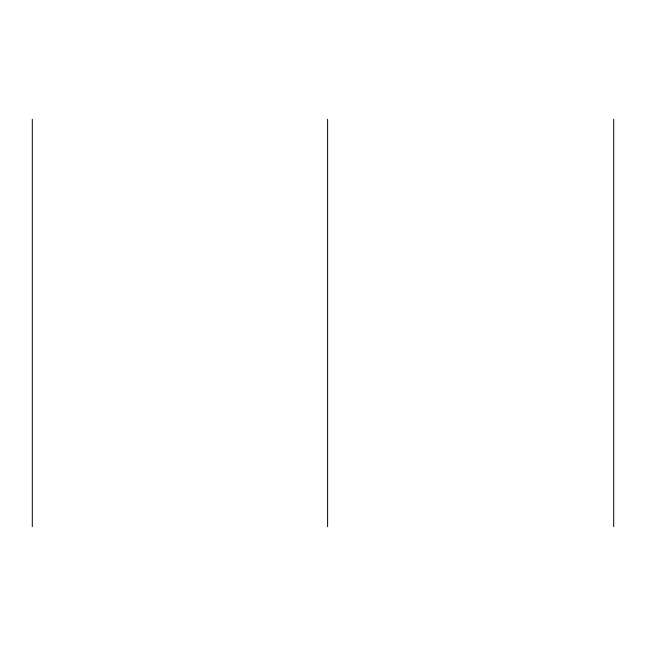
<?xml version="1.0" encoding="UTF-8"?>
<svg xmlns="http://www.w3.org/2000/svg" width="646" height="646" viewBox="0 0 646 646"><rect width="100%" height="100%" fill="white"/><g stroke="black" fill="none" stroke-linecap="round" stroke-linejoin="round"><path stroke-width="0.97" d="M613.7 119.316L613.7 526.684M327.611 119.316L327.611 526.684M32.3 119.316L32.3 526.684"/></g></svg>
